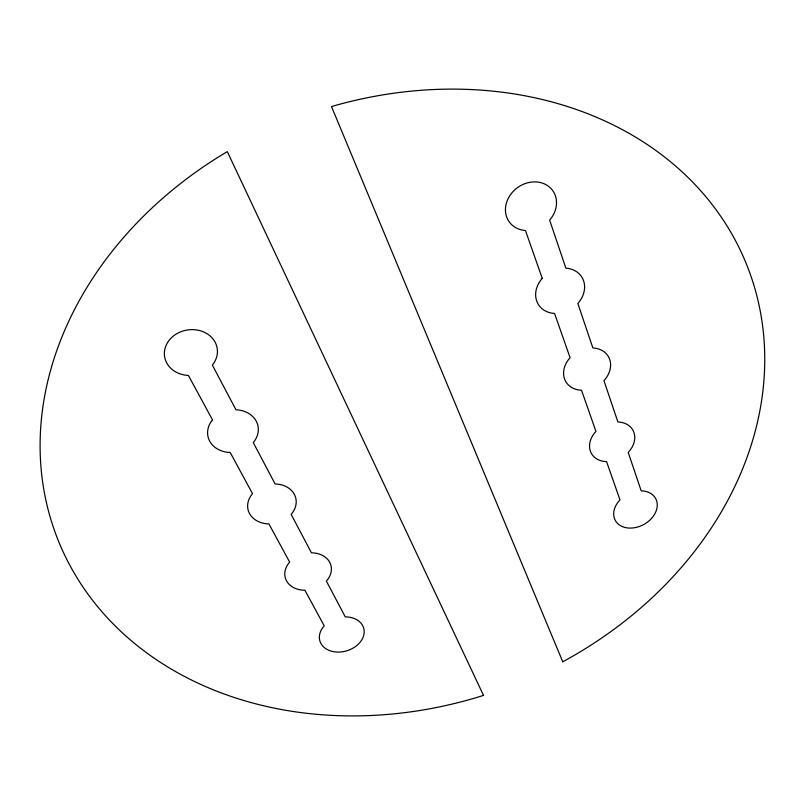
<?xml version="1.0" encoding="UTF-8"?>
<svg xmlns="http://www.w3.org/2000/svg" width="805" height="805" viewBox="0 0 805 805"><rect width="100%" height="100%" fill="white"/><g stroke="black" fill="none" stroke-linecap="round" stroke-linejoin="round"><path stroke-width="1.21" d="M212.49 419.848L188.4 375.432A26.625 22.832 -8.8 0 1 165.337 347.398A26.625 22.832 -8.8 0 1 202.437 331.449A26.625 22.832 -8.8 0 1 212.379 365.118L235.956 409.785A25.539 21.161 -11.9 0 1 256.272 421.236A25.539 21.161 -11.9 0 1 253.273 442.589L275.109 483.956A24.563 19.662 -13.9 0 1 294.378 494.411A24.563 19.662 -13.9 0 1 291.169 514.385L311.444 552.804A23.657 18.304 -15.4 0 1 329.758 562.373A23.657 18.304 -15.4 0 1 326.387 581.099L345.275 616.882A22.832 17.076 -16.4 0 1 363.005 637.459A22.832 17.076 -16.4 0 1 331.026 651.074A22.832 17.076 -16.4 0 1 324.224 625.837L304.924 590.256A23.657 18.304 -15.4 0 1 289.649 562.111L268.92 523.894A24.563 19.662 -13.9 0 1 252.508 493.626L230.19 452.491A25.539 21.161 -11.9 0 1 212.49 419.848M483.513 695.399L227.302 151.622A370.813 303.314 -21.7 0 0 63.977 553.639A370.813 303.314 -21.7 0 0 483.513 695.399M562.755 661.79L331.489 106.552A370.813 303.314 -21.7 0 1 745.47 261.746A370.813 303.314 -21.7 0 1 562.755 661.79M542.238 278.339L525.464 230.532A26.786 22.993 -35.9 0 1 507.412 200.183A26.786 22.993 -35.9 0 1 544.844 184.093A26.786 22.993 -35.9 0 1 549.654 220.137L565.895 268.186A25.69 21.302 -32.8 0 1 583.625 280.844A25.69 21.302 -32.8 0 1 577.839 303.475L592.883 347.951A24.703 19.783 -30.7 0 1 609.737 359.523A24.703 19.783 -30.7 0 1 603.941 380.674L617.908 421.971A23.798 18.414 -29.3 0 1 633.978 432.577A23.798 18.414 -29.3 0 1 628.202 452.4L641.203 490.849A22.963 17.177 -28.3 0 1 655.2 513.127A22.963 17.177 -28.3 0 1 622.979 526.842A22.963 17.177 -28.3 0 1 619.991 499.885L606.567 461.627A23.798 18.414 -29.3 0 1 595.942 431.359L581.522 390.264A24.703 19.783 -30.7 0 1 570.091 357.702L554.565 313.447A25.69 21.302 -32.8 0 1 542.238 278.339"/></g></svg>
